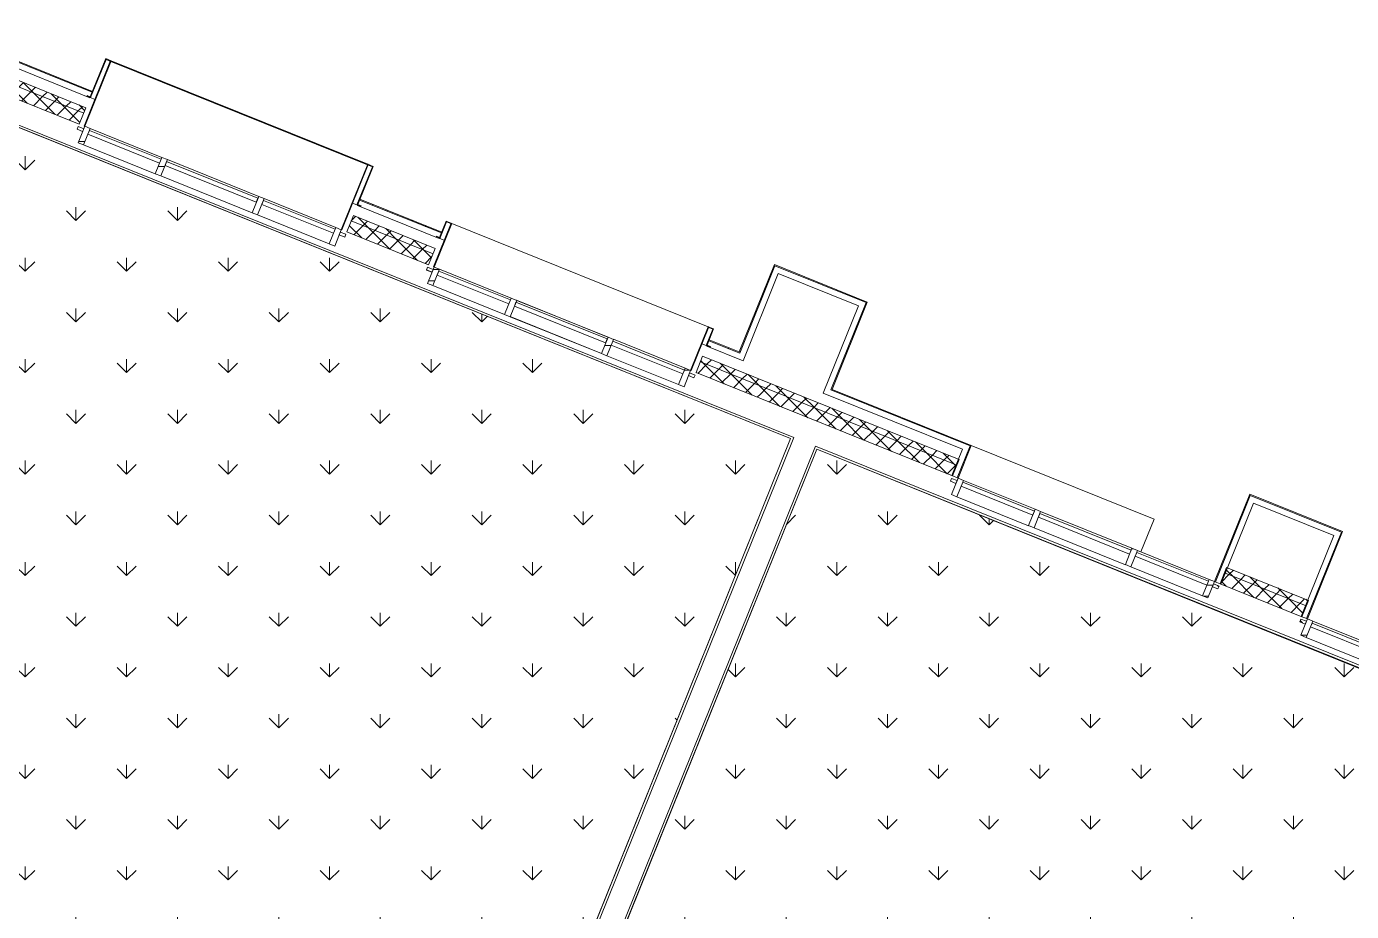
# Model space of a CAD drawing. Header units: millimetres. Extents: x -584918 to 2941280, y 3000189 to 4229862.
# Drawn here: x 202286 to 213544, y 4026404 to 4033925 of the extents above; entities that cross this region are included whole.
import ezdxf

# ---------------------------------------------------------------- set-up
doc = ezdxf.new("R2010")
doc.units = ezdxf.units.MM
for name, color, linetype, lineweight in [('Витраж', 7, 'Continuous', 0), ('Линии', 7, 'Continuous', 0), ('Обобщенные модели', 7, 'Continuous', 0), ('Панели витража', 7, 'Continuous', 0), ('Стены', 7, 'Continuous', 0), ('Стены наружные', 7, 'Continuous', 0), ('Стены отделка', 7, 'Continuous', 0), ('Стены перегородки', 7, 'Continuous', 0), ('Стены штриховка', 7, 'Continuous', 0), ('экспертиза условные обозначения', 1, 'Continuous', 0)]:
    doc.layers.add(name, color=color, linetype=linetype, lineweight=lineweight)
pattern_1 = [(45, (188753.27, 4005092.9), (-235.7317, 235.7317), []), (45, (188910.42, 4005092.9), (-235.7317, 235.7317), [])]
pattern_2 = [(45, (188753.27, 4005092.92), (-70.71068, 70.71068), []), (135, (188753.27, 4005092.92), (-70.71068, -70.71068), [])]
pattern_3 = [(90, (109166.84, 3464580.1), (-431.0523, 431.0523), [114.3, -747.8046]), (45, (109166.84, 3464580.1), (-431.0523, 431.0523), [114.3, -495.3]), (135, (109166.84, 3464580.1), (-431.0523, -431.0523), [114.3, -495.3])]

# ---------------------------------------------------------------- blocks, each defined once
blk = doc.blocks.new('Системная панель - Cтеклопакет Двухкамерный_36 мм-7856073-АР Этаж 03')
at = {"layer": 'Панели витража', "lineweight": 18}
for p, q in [((328, 18), (-328, 18)), ((-328, 18), (-328, -18)), ((328, -18), (328, 18)), ((-328, -18), (328, -18))]:
    blk.add_line(p, q, dxfattribs=at)
blk = doc.blocks.new('Прямоугольный импост - 50х150_RAL 3009-7836373-АР Этаж 03')
at = {"layer": 'Витраж'}
for p, q in [((1096, 31362), (1705, 31116)), ((1649, 30977), (1040, 31223))]:
    blk.add_line(p, q, dxfattribs=at)
blk = doc.blocks.new('Откос с зашивкой _верх_низ_ - Откос-7921190-АР Этаж 03')
at = {"layer": 'Обобщенные модели'}
for p, q in [((-1180, 300), (-1180, -300)), ((-1175, 300), (-1180, 300)), ((-1175, -300), (-1175, 300)), ((1180, 300), (1175, 300)), ((1175, 300), (1175, -300)), ((1180, -300), (1180, 300)), ((-1220, 55), (-1255, 55)), ((-1255, 55), (-1255, 50)), ((-1255, 50), (-1225, 50)), ((-1225, 50), (-1225, -300)), ((-1220, -295), (-1220, 55)), ((-1220, 55), (-1180, 55)), ((1180, 55), (1220, 55)), ((1255, 55), (1220, 55)), ((1220, 55), (1220, -295)), ((1225, -300), (1225, 50)), ((1225, 50), (1255, 50)), ((1255, 50), (1255, 55)), ((-1225, -300), (-1175, -300)), ((-1175, -295), (-1220, -295)), ((-1180, -300), (-1175, -300)), ((-1175, -300), (-1175, -295)), ((1175, -295), (-1175, -295)), ((-1175, -300), (1175, -300)), ((1175, -300), (-1175, -300)), ((1220, -295), (1175, -295)), ((1175, -295), (1175, -300)), ((1175, -300), (1180, -300)), ((1175, -300), (1225, -300))]:
    blk.add_line(p, q, dxfattribs=at)
blk = doc.blocks.new('Откос с зашивкой _верх_низ_ - Откос-7921191-АР Этаж 03')
at = {"layer": 'Обобщенные модели'}
for p, q in [((-1180, 300), (-1180, -100)), ((-1175, 300), (-1180, 300)), ((-1175, -100), (-1175, 300)), ((1180, 300), (1175, 300)), ((1175, 300), (1175, -100)), ((1180, -100), (1180, 300)), ((-1220, 55), (-1255, 55)), ((-1255, 55), (-1255, 50)), ((-1255, 50), (-1225, 50)), ((-1225, 50), (-1225, -100)), ((-1220, -95), (-1220, 55)), ((-1220, 55), (-1180, 55)), ((1180, 55), (1220, 55)), ((1255, 55), (1220, 55)), ((1220, 55), (1220, -95)), ((1225, -100), (1225, 50)), ((1225, 50), (1255, 50)), ((1255, 50), (1255, 55)), ((-1225, -100), (-1175, -100)), ((-1175, -95), (-1220, -95)), ((-1180, -100), (-1175, -100)), ((-1175, -100), (-1175, -95)), ((-1175, -100), (1175, -100)), ((1175, -100), (-1175, -100)), ((1220, -95), (1175, -95)), ((1175, -95), (1175, -100)), ((1175, -100), (1180, -100)), ((1175, -100), (1225, -100))]:
    blk.add_line(p, q, dxfattribs=at)
blk = doc.blocks.new('Стены 23 - Стены 1-7694397-АР Этаж 03')
at = {"layer": 'Стены'}
for p, q in [((21560, 25272), (23113, 24646)), ((23113, 24646), (23001, 24367))]:
    blk.add_line(p, q, dxfattribs=at)
blk = doc.blocks.new('Системная панель - Глухая панель_25 мм-V88-АР Этаж 03')
at = {"layer": 'Панели витража'}
h = blk.add_hatch(dxfattribs=at)
h.set_pattern_fill('FP_28', color=256, style=0, pattern_type=2)
h.set_pattern_definition([(336.949, (13726.22, 31163.47), (58.73255, 138.0235), [])])
h.paths.add_polyline_path([(-25, 12), (-25, -13), (25, -13), (25, 12), (14, 12)])
at = {"layer": 'Панели витража', "lineweight": 18}
for p, q in [((25, 12), (-25, 12)), ((-25, 12), (-25, -13)), ((25, -13), (25, 12)), ((-25, -13), (25, -13))]:
    blk.add_line(p, q, dxfattribs=at)
blk = doc.blocks.new('Прямоугольный импост - 50х150_RAL 3009-V89-АР Этаж 03')
at = {"layer": 'Витраж'}
h = blk.add_hatch(dxfattribs=at)
h.set_pattern_fill('FP_29', color=256, style=0, pattern_type=2)
h.set_pattern_definition([(158.051, (13776.2, -31163.5), (-284.821, -706.768), []), (158.051, (13811.9, -31074.9), (-284.821, -706.768), []), (158.051, (13847.4, -30986.8), (-284.821, -706.768), []), (158.051, (13953.95, -30722.44), (-284.821, -706.768), [])])
h.paths.add_polyline_path([(-25, -115), (-25, 35), (25, 35), (25, -115), (23, -115)])
at = {"layer": 'Витраж', "lineweight": 18}
for p, q in [((-25, 35), (25, 35)), ((-25, -115), (-25, 35)), ((25, 35), (25, -115)), ((25, -115), (-25, -115))]:
    blk.add_line(p, q, dxfattribs=at)
blk = doc.blocks.new('Системная панель - Глухая панель_25 мм-V91-АР Этаж 03')
at = {"layer": 'Панели витража'}
h = blk.add_hatch(dxfattribs=at)
h.set_pattern_fill('FP_31', color=256, style=0, pattern_type=2)
h.set_pattern_definition([(336.949, (12926.22, 31163.47), (58.73255, 138.0235), [])])
h.paths.add_polyline_path([(-25, 12), (-25, -13), (25, -13), (25, 12), (-2, 12)])
at = {"layer": 'Панели витража', "lineweight": 18}
for p, q in [((25, 12), (-25, 12)), ((-25, 12), (-25, -13)), ((25, -13), (25, 12)), ((-25, -13), (25, -13))]:
    blk.add_line(p, q, dxfattribs=at)
blk = doc.blocks.new('Системная панель - Cтеклопакет Двухкамерный_36 мм-7856072-АР Этаж 03')
at = {"layer": 'Панели витража', "lineweight": 18}
for p, q in [((418, 18), (-418, 18)), ((-418, 18), (-418, -18)), ((418, -18), (418, 18)), ((-418, -18), (418, -18))]:
    blk.add_line(p, q, dxfattribs=at)
blk = doc.blocks.new('Прямоугольный импост - 50х150_RAL 3009-6573670-АР Этаж 03')
at = {"layer": 'Витраж'}
for p, q in [((274, 31693), (1050, 31381)), ((994, 31241), (218, 31554))]:
    blk.add_line(p, q, dxfattribs=at)
blk = doc.blocks.new('Прямоугольный импост - 50х150_RAL 3009-V92-АР Этаж 03')
at = {"layer": 'Витраж'}
h = blk.add_hatch(dxfattribs=at)
h.set_pattern_fill('FP_32', color=256, style=0, pattern_type=2)
h.set_pattern_definition([(158.051, (12169.56, -31163.5), (-284.821, -706.768), []), (158.051, (12205.25, -31074.9), (-284.821, -706.768), []), (158.051, (12240.8, -30986.8), (-284.821, -706.768), []), (158.051, (12347.3, -30722.44), (-284.821, -706.768), [])])
h.paths.add_polyline_path([(-25, -115), (-25, 35), (25, 35), (25, -115)])
at = {"layer": 'Витраж', "lineweight": 18}
for p, q in [((-25, 35), (25, 35)), ((-25, -115), (-25, 35)), ((25, 35), (25, -115)), ((25, -115), (-25, -115))]:
    blk.add_line(p, q, dxfattribs=at)
blk = doc.blocks.new('Прямоугольный импост - 50х150_RAL 3009-V93-АР Этаж 03')
at = {"layer": 'Витраж'}
h = blk.add_hatch(dxfattribs=at)
h.set_pattern_fill('FP_33', color=256, style=0, pattern_type=2)
h.set_pattern_definition([(158.051, (11282.9, -31163.5), (-284.821, -706.768), []), (158.051, (11318.6, -31074.9), (-284.821, -706.768), []), (158.051, (11354.1, -30986.8), (-284.821, -706.768), []), (158.051, (11460.6, -30722.44), (-284.821, -706.768), [])])
h.paths.add_polyline_path([(-25, -115), (-25, 35), (25, 35), (25, -115)])
at = {"layer": 'Витраж', "lineweight": 18}
for p, q in [((-25, 35), (25, 35)), ((-25, -115), (-25, 35)), ((25, 35), (25, -115)), ((25, -115), (-25, -115))]:
    blk.add_line(p, q, dxfattribs=at)
blk = doc.blocks.new('Системная панель - Глухая панель_25 мм-V94-АР Этаж 03')
at = {"layer": 'Панели витража', "lineweight": 18}
for p, q in [((25, 12.5), (-25, 12.5)), ((-25, 12.5), (-25, -12.5)), ((25, -12.5), (25, 12.5)), ((-25, -12.5), (25, -12.5))]:
    blk.add_line(p, q, dxfattribs=at)
blk = doc.blocks.new('Прямоугольный импост - 50х150_RAL 3009-V95-АР Этаж 03')
at = {"layer": 'Витраж'}
h = blk.add_hatch(dxfattribs=at)
h.set_pattern_fill('FP_34', color=256, style=0, pattern_type=2)
h.set_pattern_definition([(158.051, (10576.2, -31163.5), (-284.821, -706.768), []), (158.051, (10611.9, -31074.9), (-284.821, -706.768), []), (158.051, (10647.4, -30986.8), (-284.821, -706.768), []), (158.051, (10753.95, -30722.44), (-284.821, -706.768), [])])
h.paths.add_polyline_path([(-25, -115), (-25, 35), (25, 35), (25, -115), (23, -115)])
at = {"layer": 'Витраж', "lineweight": 18}
for p, q in [((-25, 35), (25, 35)), ((-25, -115), (-25, 35)), ((25, 35), (25, -115)), ((25, -115), (-25, -115))]:
    blk.add_line(p, q, dxfattribs=at)
blk = doc.blocks.new('Прямоугольный импост - 50х150_RAL 3009-V96-АР Этаж 03')
at = {"layer": 'Витраж'}
h = blk.add_hatch(dxfattribs=at)
h.set_pattern_fill('FP_35', color=256, style=0, pattern_type=2)
h.set_pattern_definition([(158.051, (12876.2, -31163.5), (-284.821, -706.768), []), (158.051, (12911.9, -31074.9), (-284.821, -706.768), []), (158.051, (12947.4, -30986.8), (-284.821, -706.768), []), (158.051, (13053.95, -30722.44), (-284.821, -706.768), [])])
h.paths.add_polyline_path([(-25, -115), (-25, 35), (25, 35), (25, -115)])
at = {"layer": 'Витраж', "lineweight": 18}
for p, q in [((-25, 35), (25, 35)), ((-25, -115), (-25, 35)), ((25, 35), (25, -115)), ((25, -115), (-25, -115))]:
    blk.add_line(p, q, dxfattribs=at)
blk = doc.blocks.new('Системная панель - Глухая панель_25 мм-V97-АР Этаж 03')
at = {"layer": 'Панели витража', "lineweight": 18}
for p, q in [((25, 12.5), (-25, 12.5)), ((-25, 12.5), (-25, -12.5)), ((25, -12.5), (25, 12.5)), ((-25, -12.5), (25, -12.5))]:
    blk.add_line(p, q, dxfattribs=at)
blk = doc.blocks.new('Системная панель - Cтеклопакет Двухкамерный_36 мм-V98-АР Этаж 03')
at = {"layer": 'Панели витража', "lineweight": 18}
for p, q in [((418, 18), (-418, 18)), ((-418, 18), (-418, -18)), ((418, -18), (418, 18)), ((-418, -18), (418, -18))]:
    blk.add_line(p, q, dxfattribs=at)
blk = doc.blocks.new('Прямоугольный импост - 50х150_RAL 3009-V99-АР Этаж 03')
at = {"layer": 'Витраж'}
h = blk.add_hatch(dxfattribs=at)
h.set_pattern_fill('FP_36', color=256, style=0, pattern_type=2)
h.set_pattern_definition([(158.051, (7369.56, -31163.5), (-284.821, -706.768), []), (158.051, (7405.26, -31074.9), (-284.821, -706.768), []), (158.051, (7440.8, -30986.8), (-284.821, -706.768), []), (158.051, (7547.3, -30722.44), (-284.821, -706.768), [])])
h.paths.add_polyline_path([(-25, -115), (-25, 35), (25, 35), (25, -115)])
at = {"layer": 'Витраж', "lineweight": 18}
for p, q in [((-25, 35), (25, 35)), ((-25, -115), (-25, 35)), ((25, 35), (25, -115)), ((25, -115), (-25, -115))]:
    blk.add_line(p, q, dxfattribs=at)
blk = doc.blocks.new('Прямоугольный импост - 50х150_RAL 3009-V100-АР Этаж 03')
at = {"layer": 'Витраж', "lineweight": 18}
for p, q in [((-25, 35), (25, 35)), ((-25, -115), (-25, 35)), ((25, 35), (25, -115)), ((25, -115), (-25, -115))]:
    blk.add_line(p, q, dxfattribs=at)
blk = doc.blocks.new('Прямоугольный импост - 50х150_RAL 3009-V101-АР Этаж 03')
at = {"layer": 'Витраж'}
h = blk.add_hatch(dxfattribs=at)
h.set_pattern_fill('FP_37', color=256, style=0, pattern_type=2)
h.set_pattern_definition([(158.051, (8076.2, -31163.5), (-284.821, -706.768), []), (158.051, (8111.9, -31074.9), (-284.821, -706.768), []), (158.051, (8147.4, -30986.8), (-284.821, -706.768), []), (158.051, (8253.95, -30722.44), (-284.821, -706.768), [])])
h.paths.add_polyline_path([(-25, -115), (-25, 35), (25, 35), (25, -115)])
at = {"layer": 'Витраж', "lineweight": 18}
for p, q in [((-25, 35), (25, 35)), ((-25, -115), (-25, 35)), ((25, 35), (25, -115)), ((25, -115), (-25, -115))]:
    blk.add_line(p, q, dxfattribs=at)
blk = doc.blocks.new('Системная панель - Глухая панель_25 мм-V102-АР Этаж 03')
at = {"layer": 'Панели витража'}
h = blk.add_hatch(dxfattribs=at)
h.set_pattern_fill('FP_38', color=256, style=0, pattern_type=2)
h.set_pattern_definition([(336.949, (4926.22, 31163.47), (58.73255, 138.0235), [])])
h.paths.add_polyline_path([(-25, 12), (-25, -13), (25, -13), (25, 12), (6, 12)])
at = {"layer": 'Панели витража', "lineweight": 18}
for p, q in [((25, 12), (-25, 12)), ((-25, 12), (-25, -13)), ((25, -13), (25, 12)), ((-25, -13), (25, -13))]:
    blk.add_line(p, q, dxfattribs=at)
blk = doc.blocks.new('Прямоугольный импост - 50х150_RAL 3009-V103-АР Этаж 03')
at = {"layer": 'Витраж', "lineweight": 18}
for p, q in [((-25, 35), (25, 35)), ((-25, -115), (-25, 35)), ((25, 35), (25, -115)), ((25, -115), (-25, -115))]:
    blk.add_line(p, q, dxfattribs=at)
blk = doc.blocks.new('Прямоугольный импост - 50х150_RAL 3009-V104-АР Этаж 03')
at = {"layer": 'Витраж'}
h = blk.add_hatch(dxfattribs=at)
h.set_pattern_fill('FP_39', color=256, style=0, pattern_type=2)
h.set_pattern_definition([(158.051, (3282.9, -31163.5), (-284.821, -706.768), []), (158.051, (3318.6, -31074.9), (-284.821, -706.768), []), (158.051, (3354.1, -30986.8), (-284.821, -706.768), []), (158.051, (3460.6, -30722.44), (-284.821, -706.768), [])])
h.paths.add_polyline_path([(-25, -115), (-25, 35), (25, 35), (25, -115)])
at = {"layer": 'Витраж', "lineweight": 18}
for p, q in [((-25, 35), (25, 35)), ((-25, -115), (-25, 35)), ((25, 35), (25, -115)), ((25, -115), (-25, -115))]:
    blk.add_line(p, q, dxfattribs=at)
blk = doc.blocks.new('Системная панель - Глухая панель_25 мм-V105-АР Этаж 03')
at = {"layer": 'Панели витража', "lineweight": 18}
for p, q in [((25, 12.5), (-25, 12.5)), ((-25, 12.5), (-25, -12.5)), ((25, -12.5), (25, 12.5)), ((-25, -12.5), (25, -12.5))]:
    blk.add_line(p, q, dxfattribs=at)
blk = doc.blocks.new('Прямоугольный импост - 50х150_RAL 3009-V106-АР Этаж 03')
at = {"layer": 'Витраж'}
h = blk.add_hatch(dxfattribs=at)
h.set_pattern_fill('FP_40', color=256, style=0, pattern_type=2)
h.set_pattern_definition([(158.051, (2576.2, -31163.5), (-284.821, -706.768), []), (158.051, (2611.9, -31074.9), (-284.821, -706.768), []), (158.051, (2647.4, -30986.8), (-284.821, -706.768), []), (158.051, (2753.95, -30722.44), (-284.821, -706.768), [])])
h.paths.add_polyline_path([(-25, -115), (-25, 35), (25, 35), (25, -115), (15, -115)])
at = {"layer": 'Витраж', "lineweight": 18}
for p, q in [((-25, 35), (25, 35)), ((-25, -115), (-25, 35)), ((25, 35), (25, -115)), ((25, -115), (-25, -115))]:
    blk.add_line(p, q, dxfattribs=at)
blk = doc.blocks.new('Прямоугольный импост - 50х150_RAL 3009-V107-АР Этаж 03')
at = {"layer": 'Витраж', "lineweight": 18}
for p, q in [((-25, 35), (25, 35)), ((-25, -115), (-25, 35)), ((25, 35), (25, -115)), ((25, -115), (-25, -115))]:
    blk.add_line(p, q, dxfattribs=at)
blk = doc.blocks.new('Системная панель - Глухая панель_25 мм-V111-АР Этаж 03')
at = {"layer": 'Панели витража', "lineweight": 18}
for p, q in [((25, 12.5), (-25, 12.5)), ((-25, 12.5), (-25, -12.5)), ((25, -12.5), (25, 12.5)), ((-25, -12.5), (25, -12.5))]:
    blk.add_line(p, q, dxfattribs=at)
blk = doc.blocks.new('Прямоугольный импост - 50х150_RAL 3009-V112-АР Этаж 03')
at = {"layer": 'Витраж'}
for p, q in [((17697, 26505), (18473, 26192)), ((18417, 26053), (17641, 26366))]:
    blk.add_line(p, q, dxfattribs=at)
blk = doc.blocks.new('Системная панель - Cтеклопакет Двухкамерный_36 мм-V113-АР Этаж 03')
at = {"layer": 'Панели витража', "lineweight": 18}
for p, q in [((328, 18), (-328, 18)), ((-328, 18), (-328, -18)), ((328, -18), (328, 18)), ((-328, -18), (328, -18))]:
    blk.add_line(p, q, dxfattribs=at)
blk = doc.blocks.new('Прямоугольный импост - 50х150_RAL 3009-V114-АР Этаж 03')
at = {"layer": 'Витраж'}
h = blk.add_hatch(dxfattribs=at)
h.set_pattern_fill('FP_41', color=256, style=0, pattern_type=2)
h.set_pattern_definition([(158.051, (6482.9, -31163.5), (-284.821, -706.768), []), (158.051, (6518.6, -31074.9), (-284.821, -706.768), []), (158.051, (6554.1, -30986.8), (-284.821, -706.768), []), (158.051, (6660.6, -30722.44), (-284.821, -706.768), [])])
h.paths.add_polyline_path([(-25, -115), (-25, 35), (25, 35), (25, -115)])
at = {"layer": 'Витраж', "lineweight": 18}
for p, q in [((-25, 35), (25, 35)), ((-25, -115), (-25, 35)), ((25, 35), (25, -115)), ((25, -115), (-25, -115))]:
    blk.add_line(p, q, dxfattribs=at)
blk = doc.blocks.new('Прямоугольный импост - 50х150_RAL 3009-V115-АР Этаж 03')
at = {"layer": 'Витраж'}
for p, q in [((17042, 26769), (17651, 26523)), ((17595, 26384), (16986, 26630))]:
    blk.add_line(p, q, dxfattribs=at)
blk = doc.blocks.new('Системная панель - Глухая панель_25 мм-V116-АР Этаж 03')
at = {"layer": 'Панели витража'}
h = blk.add_hatch(dxfattribs=at)
h.set_pattern_fill('FP_42', color=256, style=0, pattern_type=2)
h.set_pattern_definition([(336.949, (5726.22, 31163.47), (58.73255, 138.0235), [])])
h.paths.add_polyline_path([(-25, 12), (-25, -13), (25, -13), (25, 12), (16, 12)])
at = {"layer": 'Панели витража', "lineweight": 18}
for p, q in [((25, 12), (-25, 12)), ((-25, 12), (-25, -13)), ((25, -13), (25, 12)), ((-25, -13), (25, -13))]:
    blk.add_line(p, q, dxfattribs=at)
blk = doc.blocks.new('Прямоугольный импост - 50х150_RAL 3009-V117-АР Этаж 03')
at = {"layer": 'Витраж'}
h = blk.add_hatch(dxfattribs=at)
h.set_pattern_fill('FP_43', color=256, style=0, pattern_type=2)
h.set_pattern_definition([(158.051, (5776.2, -31163.5), (-284.821, -706.768), []), (158.051, (5811.9, -31074.9), (-284.821, -706.768), []), (158.051, (5847.4, -30986.8), (-284.821, -706.768), []), (158.051, (5953.95, -30722.44), (-284.821, -706.768), [])])
h.paths.add_polyline_path([(-25, -115), (-25, 35), (25, 35), (25, -115)])
at = {"layer": 'Витраж', "lineweight": 18}
for p, q in [((-25, 35), (25, 35)), ((-25, -115), (-25, 35)), ((25, 35), (25, -115)), ((25, -115), (-25, -115))]:
    blk.add_line(p, q, dxfattribs=at)

msp = doc.modelspace()

# ---------------------------------------------------------------- hatches: boundary and pattern name
at = {"layer": 'Стены наружные'}
h = msp.add_hatch(dxfattribs=at)
h.set_pattern_fill('FP_6', color=256, style=0, pattern_type=2)
h.set_pattern_definition(pattern_1)
h.paths.add_polyline_path([(202843.588, 4033366.022), (202846.579, 4033373.442), (201485.908, 4033921.771), (201482.918, 4033914.351), (202830.674, 4033371.226)])
h = msp.add_hatch(dxfattribs=at)
h.set_pattern_fill('FP_1', color=256, style=0, pattern_type=2)
h.set_pattern_definition(pattern_2)
h.paths.add_polyline_path([(208545.628, 4030861.181), (208564.317, 4030907.557), (208030.994, 4031122.478), (208012.305, 4031076.102), (208508.251, 4030876.243)])
h.paths.add_polyline_path([(205739.884, 4031991.854), (205758.573, 4032038.23), (205062.933, 4032318.562), (205044.245, 4032272.186), (205413.054, 4032123.561)])
h.paths.add_polyline_path([(202771.823, 4033187.938), (202790.512, 4033234.314), (201607.926, 4033710.879), (201589.237, 4033664.503), (202734.446, 4033203.001)])
h = msp.add_hatch(dxfattribs=at)
h.set_pattern_fill('FP_1', color=256, style=0, pattern_type=2)
h.set_pattern_definition(pattern_2)
h.paths.add_polyline_path([(208508.251, 4030768.429), (208545.628, 4030861.181), (208012.305, 4031076.102), (207974.927, 4030983.35), (208395.924, 4030813.695)])
h.paths.add_polyline_path([(205702.506, 4031899.102), (205739.884, 4031991.854), (205044.245, 4032272.186), (205006.867, 4032179.434), (205495.423, 4031982.553)])
h.paths.add_polyline_path([(202734.446, 4033095.186), (202771.823, 4033187.938), (201681.989, 4033627.125), (201644.611, 4033534.373), (202355.022, 4033248.088)])
h = msp.add_hatch(dxfattribs=at)
h.set_pattern_fill('FP_6', color=256, style=0, pattern_type=2)
h.set_pattern_definition(pattern_1)
h.paths.add_polyline_path([(205811.649, 4032169.937), (205814.639, 4032177.358), (205119, 4032457.69), (205116.01, 4032450.27), (205798.735, 4032175.142)])
h = msp.add_hatch(dxfattribs=at)
h.set_pattern_fill('FP_6', color=256, style=0, pattern_type=2)
h.set_pattern_definition(pattern_1)
h.paths.add_polyline_path([(208346.558, 4031148.407), (208349.548, 4031155.827), (208087.06, 4031261.606), (208084.07, 4031254.186), (208342.128, 4031150.192)])
h = msp.add_hatch(dxfattribs=at)
h.set_pattern_fill('FP_1', color=256, style=0, pattern_type=2)
h.set_pattern_definition(pattern_2)
h.paths.add_polyline_path([(218334.165, 4026808.732), (218334.165, 4026916.547), (215432.456, 4028085.892), (215395.079, 4027993.14), (218234.165, 4026849.031)])
h.paths.add_polyline_path([(213122.657, 4028908.892), (213159.343, 4029001.923), (212471.816, 4029278.986), (212434.438, 4029186.234), (212892.495, 4029001.644)])
h.paths.add_polyline_path([(210154.597, 4030104.976), (210191.974, 4030197.728), (208545.628, 4030861.181), (208508.251, 4030768.429), (209924.435, 4030197.728)])
h = msp.add_hatch(dxfattribs=at)
h.set_pattern_fill('FP_1', color=256, style=0, pattern_type=2)
h.set_pattern_definition(pattern_2)
h.paths.add_polyline_path([(218384.165, 4026896.397), (218384.165, 4026950.305), (215451.145, 4028132.268), (215432.456, 4028085.892), (218334.165, 4026916.547)])
h.paths.add_polyline_path([(213160.035, 4029001.644), (213178.724, 4029048.02), (212490.505, 4029325.362), (212471.816, 4029278.986), (213159.343, 4029001.923)])
h.paths.add_polyline_path([(210191.974, 4030197.728), (210210.663, 4030244.104), (208564.317, 4030907.557), (208545.628, 4030861.181), (210076.893, 4030244.104)])
at = {"layer": 'экспертиза условные обозначения'}
h = msp.add_hatch(dxfattribs=at)
h.set_pattern_fill('GRASS', color=2, scale=24)
h.set_pattern_definition(pattern_3)
h.paths.add_polyline_path([(198054.974, 4024091.677), (201766.434, 4033248.088), (208778.477, 4030422.34), (205093.043, 4021277.003)])
h = msp.add_hatch(dxfattribs=at)
h.set_pattern_fill('GRASS', color=2, scale=24)
h.set_pattern_definition(pattern_3)
h.paths.add_polyline_path([(209001.082, 4030332.633), (206653.767, 4024507.815), (216302.353, 4020653.225), (216956.01, 4022275.263), (218004.165, 4021852.872), (218004.165, 4026693.744)])

# ---------------------------------------------------------------- linework, layer by layer
at = {"layer": 'Линии'}
for p, q in [((208778.477, 4030422.34), (201766.434, 4033248.088)), ((209001.082, 4030332.633), (206661.242, 4024526.365)), ((216495.434, 4027312.521), (209001.082, 4030332.633))]:
    msp.add_line(p, q, dxfattribs=at)
at = {"layer": 'Стены отделка'}
for p, q in [((202846.579, 4033373.442), (201478.488, 4033924.762)), ((201510.605, 4033849.287), (202824.9, 4033319.646)), ((202824.9, 4033319.646), (202846.579, 4033373.442)), ((208804.503, 4030433.414), (201755.36, 4033274.114)), ((201766.434, 4033248.088), (208778.477, 4030422.34)), ((205119, 4032457.69), (205097.321, 4032403.894)), ((205814.639, 4032177.358), (205119, 4032457.69)), ((205097.321, 4032403.894), (205792.96, 4032123.561)), ((205792.96, 4032123.561), (205814.639, 4032177.358)), ((208641.149, 4031900.832), (208342.128, 4031158.817)), ((209429.54, 4031583.123), (208641.149, 4031900.832)), ((208374.245, 4031083.342), (208673.266, 4031825.357)), ((208673.266, 4031825.357), (209354.065, 4031551.005)), ((209354.065, 4031551.005), (209055.044, 4030808.99)), ((209130.519, 4030841.107), (209429.54, 4031583.123)), ((208087.06, 4031261.606), (208065.381, 4031207.81)), ((208065.381, 4031207.81), (208374.245, 4031083.342)), ((208342.128, 4031158.817), (208087.06, 4031261.606)), ((209055.044, 4030808.99), (210237.631, 4030332.426)), ((210313.106, 4030364.543), (209130.519, 4030841.107)), ((208778.477, 4030422.34), (205093.043, 4021277.003)), ((205104.118, 4021250.977), (208804.503, 4030433.414)), ((208990.007, 4030358.659), (206635.216, 4024515.29)), ((206653.767, 4024507.815), (209001.082, 4030332.633)), ((216540.011, 4027316.12), (208990.007, 4030358.659)), ((209001.082, 4030332.633), (216513.985, 4027305.045)), ((210237.631, 4030332.426), (210147.177, 4030107.966)), ((210200.973, 4030086.287), (210313.106, 4030364.543)), ((210147.177, 4030107.966), (210200.973, 4030086.287)), ((212679.663, 4029949.928), (212380.642, 4029207.913)), ((212434.438, 4029186.234), (212711.78, 4029874.453)), ((213468.054, 4029632.218), (212679.663, 4029949.928)), ((212711.78, 4029874.453), (213392.579, 4029600.101)), ((213169.033, 4028890.203), (213468.054, 4029632.218)), ((213392.579, 4029600.101), (213115.237, 4028911.882)), ((212380.642, 4029207.913), (212434.438, 4029186.234)), ((213115.237, 4028911.882), (213169.033, 4028890.203))]:
    msp.add_line(p, q, dxfattribs=at)
at = {"layer": 'Стены перегородки'}
for p, q in [((202790.512, 4033234.314), (201561.55, 4033729.567)), ((201644.611, 4033534.373), (202734.446, 4033095.186)), ((202734.446, 4033095.186), (202790.512, 4033234.314)), ((205062.933, 4032318.562), (205006.867, 4032179.434)), ((205758.573, 4032038.23), (205062.933, 4032318.562)), ((205006.867, 4032179.434), (205702.506, 4031899.102)), ((205702.506, 4031899.102), (205758.573, 4032038.23)), ((208030.994, 4031122.478), (207974.927, 4030983.35)), ((210210.663, 4030244.104), (208030.994, 4031122.478)), ((207974.927, 4030983.35), (210154.597, 4030104.976)), ((210154.597, 4030104.976), (210210.663, 4030244.104)), ((212483.085, 4029328.352), (212427.018, 4029189.224)), ((213178.724, 4029048.02), (212483.085, 4029328.352)), ((212427.018, 4029189.224), (213122.657, 4028908.892)), ((213122.657, 4028908.892), (213178.724, 4029048.02))]:
    msp.add_line(p, q, dxfattribs=at)
at = {"layer": 'Стены штриховка'}
for p, q in [((202843.588, 4033366.022), (201482.918, 4033914.351)), ((202771.823, 4033187.938), (201589.237, 4033664.503)), ((205811.649, 4032169.937), (205116.01, 4032450.27)), ((205739.884, 4031991.854), (205044.245, 4032272.186)), ((208346.558, 4031148.407), (208645.579, 4031890.422)), ((209419.13, 4031578.693), (208645.579, 4031890.422)), ((209120.109, 4030836.677), (209419.13, 4031578.693)), ((208346.558, 4031148.407), (208084.07, 4031254.186)), ((208342.128, 4031158.817), (208349.548, 4031155.827)), ((210191.974, 4030197.728), (208012.305, 4031076.102)), ((210302.695, 4030360.113), (209120.109, 4030836.677)), ((210193.553, 4030089.277), (210302.695, 4030360.113)), ((212388.062, 4029204.923), (212684.093, 4029939.518)), ((213457.644, 4029627.788), (212684.093, 4029939.518)), ((213161.613, 4028893.193), (213457.644, 4029627.788)), ((213160.035, 4029001.644), (212464.396, 4029281.976))]:
    msp.add_line(p, q, dxfattribs=at)
at = {"layer": 'экспертиза условные обозначения', "color": 2}
for points in [[(198054.974, 4024091.677), (201766.434, 4033248.088), (208778.477, 4030422.34), (205093.043, 4021277.003), (198054.974, 4024091.677)], [(209001.082, 4030332.633), (206653.767, 4024507.815), (216302.353, 4020653.225), (216956.01, 4022275.263), (218004.165, 4021852.872), (218004.165, 4026693.744), (209001.082, 4030332.633)]]:
    msp.add_lwpolyline(points, dxfattribs=at)

# ---------------------------------------------------------------- block references
at = {"layer": 'Витраж', "extrusion": (0, 0, -1), "rotation": 21.9486990835427}
for name, p in [('Прямоугольный импост - 50х150_RAL 3009-V106-АР Этаж 03', (-202790.927, 4033034.69)), ('Прямоугольный импост - 50х150_RAL 3009-V104-АР Этаж 03', (-203446.374, 4032770.554)), ('Прямоугольный импост - 50х150_RAL 3009-V103-АР Этаж 03', (-204268.774, 4032439.139)), ('Прямоугольный импост - 50х150_RAL 3009-V107-АР Этаж 03', (-204924.221, 4032175.004)), ('Прямоугольный импост - 50х150_RAL 3009-V100-АР Этаж 03', (-205758.988, 4031838.606)), ('Прямоугольный импост - 50х150_RAL 3009-V117-АР Этаж 03', (-205758.988, 4031838.606)), ('Прямоугольный импост - 50х150_RAL 3009-V100-АР Этаж 03', (-206414.435, 4031574.47)), ('Прямоугольный импост - 50х150_RAL 3009-V114-АР Этаж 03', (-206414.435, 4031574.47)), ('Прямоугольный импост - 50х150_RAL 3009-V99-АР Этаж 03', (-207236.835, 4031243.055)), ('Прямоугольный импост - 50х150_RAL 3009-V100-АР Этаж 03', (-207236.835, 4031243.055)), ('Прямоугольный импост - 50х150_RAL 3009-V101-АР Этаж 03', (-207892.281, 4030978.92)), ('Прямоугольный импост - 50х150_RAL 3009-V100-АР Этаж 03', (-207892.281, 4030978.92)), ('Прямоугольный импост - 50х150_RAL 3009-V95-АР Этаж 03', (-210211.079, 4030044.479)), ('Прямоугольный импост - 50х150_RAL 3009-V93-АР Этаж 03', (-210866.525, 4029780.344)), ('Прямоугольный импост - 50х150_RAL 3009-V92-АР Этаж 03', (-211688.925, 4029448.929)), ('Прямоугольный импост - 50х150_RAL 3009-V96-АР Этаж 03', (-212344.372, 4029184.794)), ('Прямоугольный импост - 50х150_RAL 3009-V89-АР Этаж 03', (-213179.139, 4028848.395))]:
    msp.add_blockref(name, p, dxfattribs=at)
at = {"layer": 'Витраж'}
for name, p in [('Прямоугольный импост - 50х150_RAL 3009-7836373-АР Этаж 03', (201730.87, 4001695.981)), ('Прямоугольный импост - 50х150_RAL 3009-6573670-АР Этаж 03', (203208.717, 4001100.431)), ('Прямоугольный импост - 50х150_RAL 3009-7836373-АР Этаж 03', (203208.717, 4001100.431)), ('Прямоугольный импост - 50х150_RAL 3009-7836373-АР Этаж 03', (204698.931, 4000499.897)), ('Прямоугольный импост - 50х150_RAL 3009-V115-АР Этаж 03', (188753.266, 4005092.916)), ('Прямоугольный импост - 50х150_RAL 3009-6573670-АР Этаж 03', (206176.778, 3999904.347)), ('Прямоугольный импост - 50х150_RAL 3009-V112-АР Этаж 03', (188753.266, 4005092.916)), ('Прямоугольный импост - 50х150_RAL 3009-7836373-АР Этаж 03', (206176.778, 3999904.347)), ('Прямоугольный импост - 50х150_RAL 3009-V115-АР Этаж 03', (190231.113, 4004497.365)), ('Прямоугольный импост - 50х150_RAL 3009-7836373-АР Этаж 03', (209151.021, 3998705.771)), ('Прямоугольный импост - 50х150_RAL 3009-6573670-АР Этаж 03', (210628.868, 3998110.221)), ('Прямоугольный импост - 50х150_RAL 3009-7836373-АР Этаж 03', (210628.868, 3998110.221)), ('Прямоугольный импост - 50х150_RAL 3009-7836373-АР Этаж 03', (212119.082, 3997509.687))]:
    msp.add_blockref(name, p, dxfattribs=at)
at = {"layer": 'Обобщенные модели', "rotation": 158.0513009164575}
for name, p in [('Откос с зашивкой _верх_низ_ - Откос-7921190-АР Этаж 03', (203982.805, 4032915.604)), ('Откос с зашивкой _верх_низ_ - Откос-7921191-АР Этаж 03', (206950.865, 4031719.52))]:
    msp.add_blockref(name, p, dxfattribs=at)
at = {"layer": 'Панели витража', "rotation": 158.0513009164573}
for name, p in [('Системная панель - Глухая панель_25 мм-V105-АР Этаж 03', (202744.552, 4033053.378)), ('Системная панель - Cтеклопакет Двухкамерный_36 мм-7856073-АР Этаж 03', (203118.651, 4032902.622)), ('Системная панель - Cтеклопакет Двухкамерный_36 мм-7856072-АР Этаж 03', (203857.574, 4032604.847)), ('Системная панель - Cтеклопакет Двухкамерный_36 мм-7856073-АР Этаж 03', (204596.498, 4032307.072)), ('Системная панель - Глухая панель_25 мм-V102-АР Этаж 03', (204970.597, 4032156.315)), ('Системная панель - Глухая панель_25 мм-V97-АР Этаж 03', (205712.612, 4031857.294)), ('Системная панель - Глухая панель_25 мм-V116-АР Этаж 03', (205712.612, 4031857.294)), ('Системная панель - Cтеклопакет Двухкамерный_36 мм-7856073-АР Этаж 03', (206086.711, 4031706.538)), ('Системная панель - Cтеклопакет Двухкамерный_36 мм-V113-АР Этаж 03', (206086.711, 4031706.538)), ('Системная панель - Cтеклопакет Двухкамерный_36 мм-V98-АР Этаж 03', (206825.635, 4031408.763)), ('Системная панель - Cтеклопакет Двухкамерный_36 мм-7856072-АР Этаж 03', (206825.635, 4031408.763)), ('Системная панель - Cтеклопакет Двухкамерный_36 мм-7856073-АР Этаж 03', (207564.558, 4031110.988)), ('Системная панель - Cтеклопакет Двухкамерный_36 мм-V113-АР Этаж 03', (207564.558, 4031110.988)), ('Системная панель - Глухая панель_25 мм-V97-АР Этаж 03', (207938.657, 4030960.231)), ('Системная панель - Глухая панель_25 мм-V111-АР Этаж 03', (207938.657, 4030960.231)), ('Системная панель - Глухая панель_25 мм-V94-АР Этаж 03', (210164.703, 4030063.168)), ('Системная панель - Cтеклопакет Двухкамерный_36 мм-7856073-АР Этаж 03', (210538.802, 4029912.412)), ('Системная панель - Cтеклопакет Двухкамерный_36 мм-7856072-АР Этаж 03', (211277.725, 4029614.637)), ('Системная панель - Cтеклопакет Двухкамерный_36 мм-7856073-АР Этаж 03', (212016.649, 4029316.862)), ('Системная панель - Глухая панель_25 мм-V91-АР Этаж 03', (212390.748, 4029166.105)), ('Системная панель - Глухая панель_25 мм-V88-АР Этаж 03', (213132.763, 4028867.084)), ('Системная панель - Cтеклопакет Двухкамерный_36 мм-7856073-АР Этаж 03', (213506.862, 4028716.328))]:
    msp.add_blockref(name, p, dxfattribs=at)
at = {"layer": 'Стены'}
msp.add_blockref('Стены 23 - Стены 1-7694397-АР Этаж 03', (188753.266, 4005092.916), dxfattribs=at)

doc.saveas('drawing.dxf')
